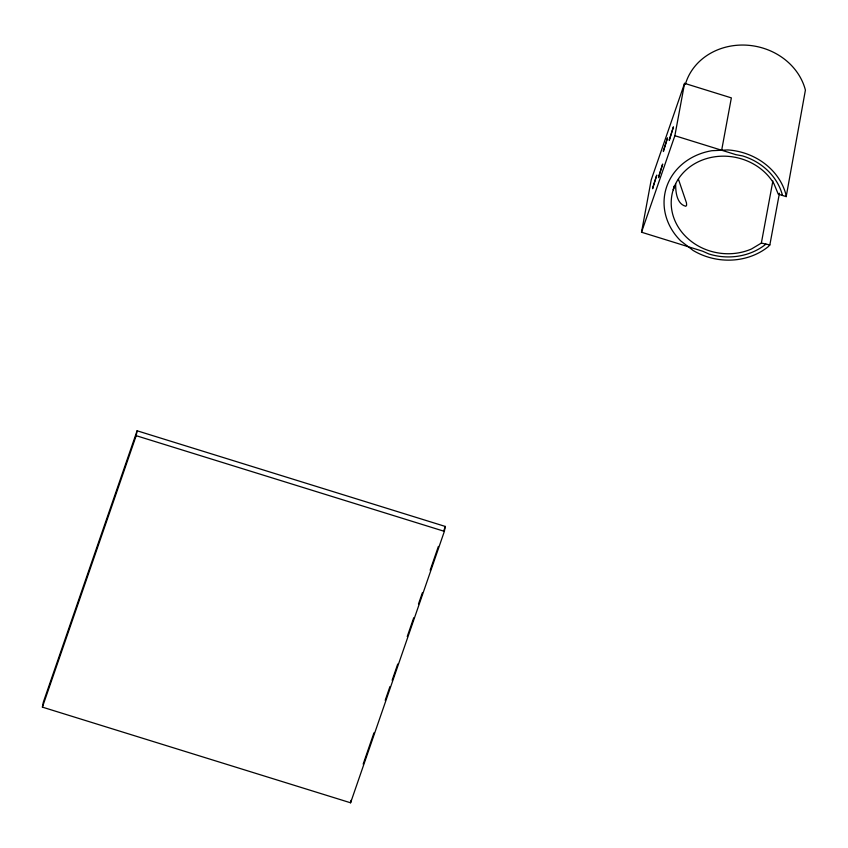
<?xml version="1.0" encoding="UTF-8"?>
<svg xmlns="http://www.w3.org/2000/svg" width="848" height="848" viewBox="0 0 848 848"><rect width="100%" height="100%" fill="white"/><g stroke="black" fill="none" stroke-linecap="round" stroke-linejoin="round"><path stroke-width="1.27" d="M42.4 707.137L43.312 702.229L137.1 430.784L445.285 526.438L444.373 531.346L350.584 802.791L42.4 707.137L136.189 435.692L137.1 430.784M350.584 802.791L351.04 800.332M765.882 244.076L765.543 244.425A58.374 51.728 10.5 0 1 708.886 253.976L702.642 251.199L641.523 232.225L651.222 179.861L684.569 83.348L731.358 97.88L721.659 150.234M641.523 232.225L674.87 135.712L684.569 83.348M674.022 186.157L673.344 189.857L673.768 187.631M685.354 84.376A61.999 54.94 10.5 0 1 745.848 45.124A61.999 54.94 10.5 0 1 805.409 90.1L786.191 196.619L778.263 194.16L774.012 183.889A54.813 48.569 10.5 0 0 700.119 160.95A54.813 48.569 10.5 0 0 677.626 226.034A54.813 48.569 10.5 0 0 751.519 248.973L761.356 243.069L772.867 181.016M786.191 196.619L785.99 194.817A61.999 54.94 10.5 0 0 727.902 149.937L711.854 150.711A61.999 54.94 10.5 0 0 680.7 240.874L693.155 250.489A61.999 54.94 10.5 0 0 768.012 246.874L769.846 244.955L779.429 193.238M363.167 764.112L373.968 732.831M385.204 700.31L389.963 686.551M392.126 680.297L397.744 664.037M407.252 636.519L413.729 617.757M418.488 603.999L422.378 592.741M430.159 570.227L438.374 546.451M443.992 530.191L445.285 526.438M761.356 243.069L769.846 244.955M674.87 135.712L735.99 154.686L742.753 155.958A58.374 51.728 10.5 0 1 782.481 195.411L782.481 195.475M136.189 435.692L444.373 531.346M678.4 179.129L686.467 202.884L686.626 205.184L685.841 206.276C676.768 204.156 675.506 191.69 675.686 183.878M652.621 187.949L652.663 188.722L656.755 175.112L652.621 187.949M658.536 176.914L658.578 177.688L662.659 164.077L658.536 176.914M663.39 150.732L663.433 151.506L667.514 137.895L663.39 150.732M669.295 139.697L669.337 140.461L673.429 126.861L669.295 139.697"/></g></svg>
